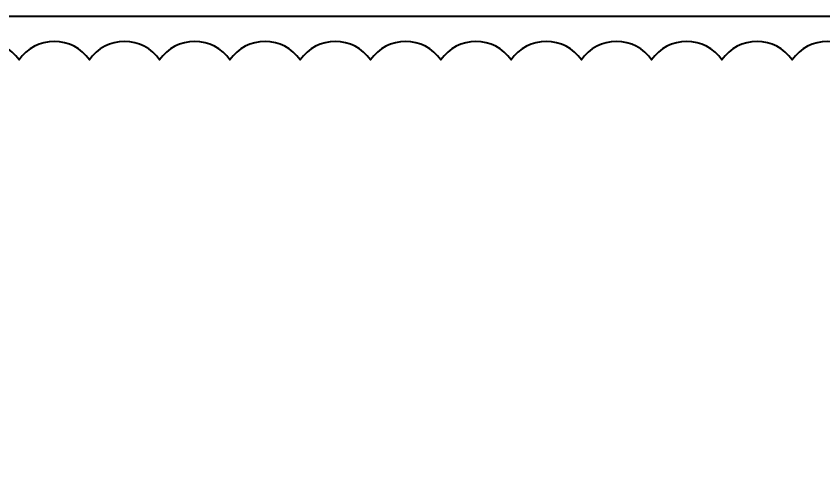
# Model space of a CAD drawing. Header units: inches. Extents: x -16404 to 14624, y -1591 to 16152.
# Drawn here: x -5633.39 to -5598.96, y 8757.04 to 8776.01 of the extents above; entities that cross this region are included whole.
import ezdxf
from ezdxf import colors
from ezdxf.entities.mleader import LeaderData, LeaderLine
from ezdxf.math import Vec2, Vec3

# ---------------------------------------------------------------- set-up
doc = ezdxf.new("R2010")
doc.units = ezdxf.units.IN
doc.header["$LTSCALE"] = 24
doc.header["$MEASUREMENT"] = 0
doc.layers.add('DESIGNER COMMENTS', color=221, linetype='CONTINUOUS', plot=False)
doc.styles.add('Arial', font='arial.ttf', dxfattribs={"width": 0.85})

msp = doc.modelspace()

# ---------------------------------------------------------------- linework, layer by layer
at = {"layer": 'DESIGNER COMMENTS'}
msp.add_lwpolyline([(-5770.42937, 8776.0066), (-5572.20566, 8776.0066), (-5572.20566, 8392.37727), (-5770.42937, 8392.37727)], close=True, dxfattribs=at)
msp.add_lwpolyline([(-5597.26538, 8774.1469, 0.52056705), (-5600.26538, 8774.1469, 0.52056705), (-5603.26538, 8774.1469, 0.52056705), (-5606.26538, 8774.1469, 0.52056705), (-5609.26538, 8774.1469, 0.52056705), (-5612.26538, 8774.1469, 0.52056705), (-5615.26538, 8774.1469, 0.52056705), (-5618.26538, 8774.1469, 0.52056705), (-5621.26538, 8774.1469, 0.52056705), (-5624.26538, 8774.1469, 0.52056705), (-5627.26538, 8774.1469, 0.52056705), (-5630.26538, 8774.1469, 0.52056705), (-5633.26538, 8774.1469, 0.52056705), (-5636.26538, 8774.1469, 0.52056705)], format="xyb", dxfattribs=at)

# ---------------------------------------------------------------- leaders
ml = msp.add_multileader_mtext('Standard', dxfattribs=at)
ml.set_content('{\\L\\C256;NEW}', color=4, style='Arial')
ml.set_leader_properties(color=2)
ml.build(insert=Vec2(0, 0))
ml.multileader.update_dxf_attribs({"dogleg_length": 0.36, "arrow_head_size": 1.3125, "scale": 12})
ctx = ml.context
ctx.base_point, ctx.scale, ctx.char_height, ctx.arrow_head_size, ctx.landing_gap_size, ctx.plane_origin = Vec3(-5763.54033, 8768.81856), 12, 3, 1.3125, 1.08, Vec3(-5804.78309, 8473.68794)
notes = []
notes.append((ctx, [(0, (0, 0, 0), (0, 0), (1, 0), 1, [])]))
ctx.mtext.insert, ctx.mtext.width, ctx.mtext.flow_direction = Vec3(-5762.46033, 8770.61856), 16.4652379, 5
ml = msp.add_multileader_mtext('Standard', dxfattribs=at)
ml.set_content('{\\L\\C256;NEW}', color=4, style='Arial')
ml.set_leader_properties(color=2)
ml.build(insert=Vec2(0, 0))
ml.multileader.update_dxf_attribs({"dogleg_length": 0.36, "arrow_head_size": 1.3125, "scale": 12})
ctx = ml.context
ctx.base_point, ctx.scale, ctx.char_height, ctx.arrow_head_size, ctx.landing_gap_size, ctx.plane_origin = Vec3(-5678.54284, 8768.81856), 12, 3, 1.3125, 1.08, Vec3(-5719.78561, 8473.68794)
notes.append((ctx, [(0, (0, 0, 0), (0, 0), (1, 0), 1, [])]))
ctx.mtext.insert, ctx.mtext.width, ctx.mtext.flow_direction = Vec3(-5677.46284, 8770.61856), 16.4652379, 5
for ctx, leaders in notes:
    for number, flags, end, landing, length, lines in leaders:
        leader = LeaderData()
        leader.index, (leader.has_last_leader_line, leader.has_dogleg_vector, leader.attachment_direction) = number, flags
        leader.last_leader_point, leader.dogleg_vector, leader.dogleg_length = Vec3(end), Vec3(landing), length
        for number, points, colour, breaks in lines:
            line = LeaderLine()
            line.index, line.vertices, line.color, line.breaks = number, Vec3.list(points), colors.encode_raw_color(colour), breaks
            leader.lines.append(line)
        ctx.leaders.append(leader)

doc.saveas('drawing.dxf')
